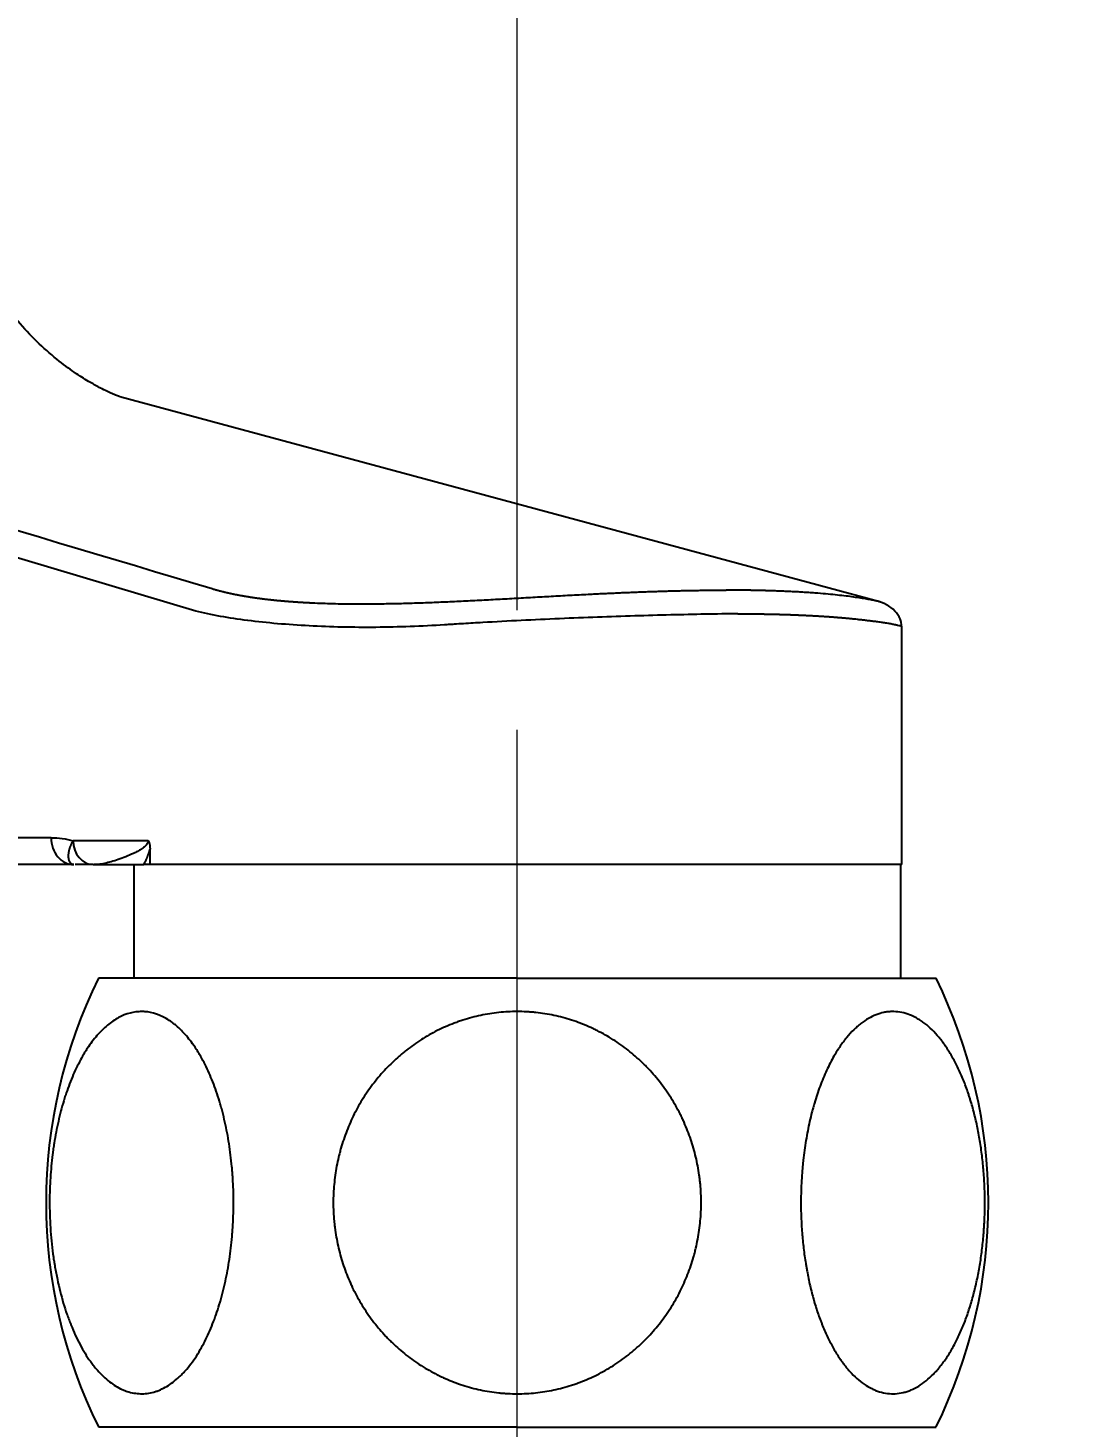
# Model space of a CAD drawing. Extents: x 900 to 2324, y -1513 to 827.
# Drawn here: x 1383.58 to 1418.28, y 670.98 to 717.75 of the extents above; entities that cross this region are included whole.
import ezdxf

# ---------------------------------------------------------------- set-up
doc = ezdxf.new("R2010")
doc.units = 0
doc.header["$LTSCALE"] = 4
doc.header["$MEASUREMENT"] = 0
doc.header["$PDMODE"] = 3
doc.header["$PDSIZE"] = -10
doc.linetypes.add('CENTER2', pattern=[28.575, 19.05, -3.175, 3.175, -3.175])
doc.layers.get('0').update_dxf_attribs({"linetype": 'CONTINUOUS'})
doc.layers.get('DEFPOINTS').update_dxf_attribs({"linetype": 'CONTINUOUS'})
doc.layers.add('1', color=7, linetype='CONTINUOUS')
doc.layers.add('Cneter', color=1, linetype='CENTER2', lineweight=13)
doc.styles.add('Daelim Dimension', font='')
doc.styles.get('Daelim Dimension').set_extended_font_data('나눔고딕')
doc.dimstyles.new('DEFAULT', dxfattribs={"dimscale": 2, "dimtxt": 2, "dimasz": 2, "dimexe": 0, "dimexo": 2, "dimgap": 1, "dimtad": 1, "dimdec": 1, "dimzin": 9, "dimdsep": 46, "dimtxsty": 'Daelim Dimension', "dimcen": 0.5, "dimclrd": 252, "dimclre": 252, "dimclrt": 3, "dimadec": 1, "dimazin": 0, "dimtfac": 1, "dimtdec": 1, "dimtix": 1, "dimtmove": 0, "dimatfit": 3, "dimfxl": 1, "dimtolj": 1, "dimtzin": 1, "dimlwd": 9, "dimlwe": 9, "dimarcsym": 0})

# ---------------------------------------------------------------- blocks, each defined once
blk = doc.blocks.new('*D3')
at = {"color": 5, "lineweight": 9, "ltscale": 0.5, "transparency": 16777216}
for p, q in [((1399.934, 698.289), (1399.934, 741.258)), ((1403.934, 741.258), (1505.934, 741.258)), ((1509.934, 698.289), (1509.934, 741.258))]:
    blk.add_line(p, q, dxfattribs=at)
at = {"color": 5, "ltscale": 0.5, "transparency": 16777216}
for points in [[(1403.934, 741.925), (1403.934, 740.592), (1399.934, 741.258)], [(1505.934, 741.925), (1505.934, 740.592), (1509.934, 741.258)]]:
    blk.add_solid(points, dxfattribs=at)
at = {"layer": 'DEFPOINTS', "color": 0, "ltscale": 0.5, "transparency": 16777216}
for p in [(1509.934, 741.258), (1399.934, 694.289), (1509.934, 694.289)]:
    blk.add_point(p, dxfattribs=at)
at = {"color": 7, "ltscale": 0.5, "transparency": 16777216, "insert": (1454.934, 748.666), "char_height": 10, "attachment_point": 5, "style": 'Daelim Dimension'}
blk.add_mtext('\\A1;110', dxfattribs=at)

msp = doc.modelspace()

# ---------------------------------------------------------------- linework, layer by layer
at = {"layer": '1', "color": 7, "linetype": 'Continuous', "lineweight": -3}
for p, q in [((1412.055, 698.569), (1386.655, 705.42)), ((1389.191, 698.256), (1368.649, 704.381)), ((1412.785, 689.785), (1412.785, 697.751)), ((1384.355, 690.685), (1360.316, 690.685)), ((1387.601, 690.585), (1385.091, 690.585)), ((1387.659, 689.785), (1387.659, 690.299)), ((1385.108, 689.785), (1364.274, 689.785)), ((1385.76, 689.785), (1385.79, 689.785)), ((1387.115, 689.785), (1387.115, 685.985)), ((1387.659, 689.785), (1387.447, 689.785)), ((1389.191, 689.785), (1387.659, 689.785)), ((1412.785, 689.785), (1389.191, 689.785)), ((1412.755, 685.985), (1412.755, 689.785)), ((1399.934, 685.985), (1385.934, 685.985)), ((1399.934, 685.985), (1413.934, 685.985)), ((1399.934, 670.985), (1385.934, 670.985)), ((1399.934, 670.985), (1413.934, 670.985))]:
    msp.add_line(p, q, dxfattribs=at)
for centre, start, end in [((1401.13, 678.485), 153.732, 206.268), ((1398.737, 678.485), 333.732, 26.268)]:
    msp.add_arc(centre, 16.946, start, end, dxfattribs=at)
for centre, major_axis, start_param, end_param in [((1385.108, 690.685), (0, 0.9), 1.570796, 3.141593), ((1385.76, 690.585), (0, -0.8), 4.712389, 6.283007)]:
    msp.add_ellipse(centre, major_axis=major_axis, ratio=0.836094, start_param=start_param, end_param=end_param, dxfattribs=at)
for points, knots in [([(1386.659, 705.418), (1386.663, 705.417), (1386.651, 705.423), (1386.561, 705.458), (1386.409, 705.522), (1386.244, 705.596), (1385.991, 705.721), (1385.642, 705.913), (1385.173, 706.205), (1384.592, 706.628), (1383.955, 707.181), (1383.345, 707.812), (1382.831, 708.444), (1382.464, 708.97), (1382.198, 709.395), (1381.962, 709.806), (1381.681, 710.353), (1381.354, 711.116), (1381.041, 712.062), (1380.89, 712.762), (1380.831, 713.128)], [0, 0, 0, 0, 0.058507, 0.136309, 0.195279, 0.235926, 0.270119, 0.313934, 0.367908, 0.432263, 0.507013, 0.581184, 0.643663, 0.69496, 0.723247, 0.751362, 0.793862, 0.851538, 0.923707, 1, 1, 1, 1]), ([(1389.734, 699.011), (1389.744, 699.008), (1389.764, 699.002), (1389.794, 698.993), (1389.825, 698.985), (1389.856, 698.976), (1389.886, 698.967), (1389.917, 698.959), (1389.949, 698.951), (1389.98, 698.942), (1390.012, 698.934), (1390.044, 698.926), (1390.076, 698.918), (1390.108, 698.91), (1390.14, 698.902), (1390.173, 698.894), (1390.206, 698.886), (1390.239, 698.879), (1390.272, 698.871), (1390.306, 698.864), (1390.339, 698.856), (1390.373, 698.849), (1390.407, 698.842), (1390.441, 698.834), (1390.476, 698.827), (1390.51, 698.82), (1390.545, 698.813), (1390.58, 698.807), (1390.615, 698.8), (1390.651, 698.793), (1390.686, 698.787), (1390.722, 698.78), (1390.758, 698.774), (1390.795, 698.767), (1390.831, 698.761), (1390.868, 698.755), (1390.904, 698.749), (1390.941, 698.743), (1390.979, 698.737), (1391.016, 698.731), (1391.054, 698.725), (1391.092, 698.719), (1391.13, 698.714), (1391.168, 698.708), (1391.206, 698.703), (1391.245, 698.697), (1391.284, 698.692), (1391.323, 698.687), (1391.362, 698.681), (1391.401, 698.676), (1391.441, 698.671), (1391.481, 698.666), (1391.521, 698.662), (1391.561, 698.657), (1391.601, 698.652), (1391.642, 698.647), (1391.683, 698.643), (1391.724, 698.638), (1391.765, 698.634), (1391.806, 698.63), (1391.848, 698.625), (1391.89, 698.621), (1391.932, 698.617), (1391.974, 698.613), (1392.016, 698.609), (1392.059, 698.605), (1392.102, 698.602), (1392.145, 698.598), (1392.188, 698.594), (1392.231, 698.591), (1392.275, 698.587), (1392.319, 698.584), (1392.363, 698.58), (1392.407, 698.577), (1392.451, 698.574), (1392.496, 698.571), (1392.541, 698.568), (1392.586, 698.565), (1392.631, 698.562), (1392.676, 698.559), (1392.722, 698.556), (1392.768, 698.553), (1392.814, 698.551), (1392.86, 698.548), (1392.906, 698.546), (1392.953, 698.543), (1393.096, 698.536), (1393.337, 698.525), (1393.682, 698.514), (1394.034, 698.506), (1394.393, 698.502), (1394.758, 698.501), (1395.192, 698.503), (1395.698, 698.51), (1396.278, 698.524), (1396.865, 698.543), (1397.46, 698.567), (1398.062, 698.594), (1398.672, 698.625), (1399.289, 698.658), (1399.909, 698.692), (1400.531, 698.727), (1401.152, 698.762), (1401.77, 698.796), (1402.216, 698.819), (1402.491, 698.832), (1402.597, 698.838), (1402.703, 698.843), (1402.809, 698.848), (1402.914, 698.853), (1403.019, 698.858), (1403.123, 698.862), (1403.227, 698.867), (1403.331, 698.872), (1403.434, 698.876), (1403.537, 698.881), (1403.64, 698.885), (1403.742, 698.889), (1403.844, 698.893), (1403.946, 698.897), (1404.047, 698.901), (1404.148, 698.905), (1404.249, 698.909), (1404.349, 698.912), (1404.449, 698.916), (1404.548, 698.919), (1404.647, 698.922), (1404.746, 698.925), (1404.845, 698.928), (1404.943, 698.931), (1405.04, 698.934), (1405.138, 698.936), (1405.235, 698.939), (1405.331, 698.941), (1405.427, 698.943), (1405.523, 698.946), (1405.619, 698.948), (1405.714, 698.949), (1405.809, 698.951), (1405.903, 698.953), (1405.997, 698.954), (1406.091, 698.955), (1406.184, 698.957), (1406.277, 698.958), (1406.369, 698.959), (1406.462, 698.959), (1406.553, 698.96), (1406.645, 698.96), (1406.736, 698.961), (1406.827, 698.961), (1406.887, 698.961), (1406.917, 698.961)], [0, 0, 0, 0, 0.002832, 0.005662, 0.00849, 0.011316, 0.014141, 0.016964, 0.019785, 0.022605, 0.025424, 0.028241, 0.031058, 0.033872, 0.036686, 0.039499, 0.042311, 0.045122, 0.047932, 0.050741, 0.053549, 0.056357, 0.059164, 0.061971, 0.064777, 0.067583, 0.070389, 0.073194, 0.075999, 0.078804, 0.081609, 0.084414, 0.087219, 0.090024, 0.09283, 0.095635, 0.098441, 0.101248, 0.104055, 0.106862, 0.10967, 0.112479, 0.115289, 0.118099, 0.12091, 0.123723, 0.126536, 0.12935, 0.132166, 0.134983, 0.137801, 0.14062, 0.143441, 0.146263, 0.149087, 0.151912, 0.154739, 0.157568, 0.160399, 0.163232, 0.166066, 0.168903, 0.171741, 0.174582, 0.177425, 0.18027, 0.183118, 0.185968, 0.18882, 0.191675, 0.194533, 0.197393, 0.200256, 0.203122, 0.20599, 0.208862, 0.211736, 0.214614, 0.217494, 0.220378, 0.223265, 0.226155, 0.229049, 0.231946, 0.234846, 0.23775, 0.240658, 0.261423, 0.28215, 0.302864, 0.323588, 0.344346, 0.365162, 0.396594, 0.427874, 0.459086, 0.490315, 0.52165, 0.553114, 0.584789, 0.616756, 0.648677, 0.680614, 0.712644, 0.744841, 0.75044, 0.756032, 0.761616, 0.767193, 0.772762, 0.778326, 0.783883, 0.789435, 0.794982, 0.800523, 0.80606, 0.811593, 0.817122, 0.822648, 0.828171, 0.833691, 0.839209, 0.844725, 0.85024, 0.855753, 0.861266, 0.866779, 0.872291, 0.877804, 0.883319, 0.888834, 0.894351, 0.89987, 0.905391, 0.910916, 0.916443, 0.921974, 0.927509, 0.933049, 0.938593, 0.944142, 0.949697, 0.955258, 0.960825, 0.966398, 0.971979, 0.977567, 0.983162, 0.988766, 0.994379, 1, 1, 1, 1]), ([(1412.06, 698.568), (1412.045, 698.572), (1411.996, 698.584), (1411.9, 698.606), (1411.754, 698.636), (1411.577, 698.668), (1411.366, 698.702), (1411.127, 698.737), (1410.86, 698.771), (1410.565, 698.803), (1410.244, 698.834), (1409.98, 698.856), (1409.79, 698.87), (1409.688, 698.877), (1409.585, 698.884), (1409.483, 698.89), (1409.382, 698.896), (1409.282, 698.902), (1409.182, 698.907), (1409.084, 698.912), (1408.987, 698.916), (1408.891, 698.92), (1408.797, 698.924), (1408.704, 698.928), (1408.613, 698.931), (1408.551, 698.933), (1408.516, 698.935), (1408.509, 698.935), (1408.5, 698.935), (1408.488, 698.935), (1408.475, 698.936), (1408.461, 698.936), (1408.444, 698.937), (1408.425, 698.937), (1408.405, 698.938), (1408.383, 698.939), (1408.358, 698.94), (1408.332, 698.94), (1408.304, 698.941), (1408.274, 698.942), (1408.242, 698.943), (1408.208, 698.944), (1408.172, 698.945), (1408.134, 698.946), (1408.094, 698.947), (1408.052, 698.948), (1408.008, 698.949), (1407.962, 698.95), (1407.913, 698.951), (1407.863, 698.952), (1407.81, 698.953), (1407.755, 698.954), (1407.698, 698.955), (1407.639, 698.956), (1407.577, 698.956), (1407.513, 698.957), (1407.447, 698.958), (1407.378, 698.959), (1407.307, 698.959), (1407.234, 698.96), (1407.158, 698.96), (1407.08, 698.961), (1406.999, 698.961), (1406.945, 698.961), (1406.917, 698.961)], [0, 0, 0, 0, 0.0294, 0.086182, 0.143034, 0.204747, 0.266562, 0.328468, 0.390387, 0.452256, 0.514145, 0.576134, 0.593702, 0.61091, 0.627757, 0.644242, 0.660363, 0.676121, 0.691514, 0.706542, 0.721205, 0.735501, 0.749431, 0.762993, 0.776188, 0.789015, 0.789818, 0.790878, 0.792196, 0.793771, 0.795604, 0.797694, 0.800042, 0.802648, 0.805511, 0.808631, 0.812009, 0.815645, 0.819537, 0.823687, 0.828095, 0.832759, 0.837681, 0.842859, 0.848294, 0.853986, 0.859934, 0.866139, 0.872599, 0.879316, 0.886288, 0.893515, 0.900997, 0.908734, 0.916725, 0.92497, 0.933468, 0.942219, 0.951222, 0.960477, 0.969983, 0.979739, 0.989745, 1, 1, 1, 1]), ([(1407.305, 698.17), (1406.954, 698.167), (1406.591, 698.161), (1405.842, 698.148), (1405.458, 698.14), (1404.671, 698.121), (1404.269, 698.11), (1403.453, 698.085), (1403.038, 698.071), (1402.199, 698.04), (1401.775, 698.023), (1400.923, 697.987), (1400.494, 697.967), (1399.636, 697.924), (1399.207, 697.901), (1398.566, 697.865), (1398.353, 697.853), (1398.035, 697.833), (1397.876, 697.823), (1397.691, 697.812), (1397.599, 697.806), (1397.553, 697.803), (1397.53, 697.801), (1397.518, 697.801), (1397.512, 697.8), (1397.509, 697.8), (1397.508, 697.8), (1397.507, 697.8), (1397.507, 697.8), (1397.124, 697.775), (1396.74, 697.756), (1395.973, 697.728), (1395.591, 697.72), (1394.83, 697.714), (1394.452, 697.717), (1393.707, 697.733), (1393.34, 697.747), (1392.619, 697.785), (1392.267, 697.809), (1391.582, 697.869), (1391.249, 697.904), (1390.61, 697.986), (1390.304, 698.032), (1389.723, 698.136), (1389.448, 698.193), (1389.191, 698.256)], [0, 0, 0, 0, 0.0625, 0.0625, 0.125, 0.125, 0.1875, 0.1875, 0.25, 0.25, 0.3125, 0.3125, 0.375, 0.375, 0.4375, 0.4375, 0.46875, 0.46875, 0.484375, 0.492188, 0.496094, 0.498047, 0.499023, 0.499512, 0.499756, 0.499878, 0.499939, 0.499939, 0.5, 0.5, 0.5625, 0.5625, 0.625, 0.625, 0.6875, 0.6875, 0.75, 0.75, 0.8125, 0.8125, 0.875, 0.875, 0.9375, 0.9375, 1, 1, 1, 1]), ([(1412.784, 697.753), (1412.783, 697.835), (1412.746, 698.005), (1412.578, 698.27), (1412.289, 698.486), (1412.055, 698.571), (1411.927, 698.6)], [0, 0, 0, 0, 0.233921, 0.493064, 0.749448, 1, 1, 1, 1]), ([(1407.305, 698.17), (1407.32, 698.17), (1407.349, 698.17), (1407.392, 698.17), (1407.436, 698.17), (1407.479, 698.17), (1407.523, 698.17), (1407.566, 698.17), (1407.61, 698.169), (1407.653, 698.169), (1407.696, 698.169), (1407.74, 698.168), (1407.783, 698.168), (1407.827, 698.168), (1407.87, 698.167), (1407.914, 698.167), (1407.957, 698.166), (1408.001, 698.166), (1408.044, 698.165), (1408.087, 698.165), (1408.131, 698.164), (1408.174, 698.163), (1408.218, 698.162), (1408.261, 698.162), (1408.304, 698.161), (1408.347, 698.16), (1408.391, 698.159), (1408.434, 698.158), (1408.477, 698.157), (1408.52, 698.156), (1408.563, 698.155), (1408.606, 698.154), (1408.649, 698.153), (1408.692, 698.152), (1408.735, 698.151), (1408.778, 698.15), (1408.82, 698.148), (1408.863, 698.147), (1408.906, 698.146), (1408.948, 698.144), (1408.991, 698.143), (1409.033, 698.142), (1409.075, 698.14), (1409.117, 698.139), (1409.16, 698.137), (1409.202, 698.135), (1409.244, 698.134), (1409.285, 698.132), (1409.327, 698.13), (1409.369, 698.129), (1409.411, 698.127), (1409.452, 698.125), (1409.493, 698.123), (1409.535, 698.121), (1409.576, 698.119), (1409.617, 698.117), (1409.658, 698.115), (1409.699, 698.113), (1409.739, 698.111), (1409.78, 698.109), (1409.82, 698.107), (1409.861, 698.105), (1409.901, 698.103), (1409.941, 698.1), (1409.981, 698.098), (1410.02, 698.096), (1410.06, 698.093), (1410.099, 698.091), (1410.138, 698.088), (1410.178, 698.086), (1410.217, 698.083), (1410.255, 698.081), (1410.294, 698.078), (1410.332, 698.076), (1410.371, 698.073), (1410.409, 698.07), (1410.447, 698.067), (1410.484, 698.065), (1410.522, 698.062), (1410.559, 698.059), (1410.596, 698.056), (1410.633, 698.053), (1410.67, 698.05), (1410.706, 698.047), (1410.743, 698.044), (1410.779, 698.041), (1410.814, 698.038), (1410.85, 698.035), (1410.885, 698.032), (1410.921, 698.028), (1410.956, 698.025), (1410.99, 698.022), (1411.025, 698.019), (1411.059, 698.015), (1411.093, 698.012), (1411.127, 698.008), (1411.16, 698.005), (1411.217, 697.999), (1411.302, 697.99), (1411.419, 697.978), (1411.549, 697.963), (1411.689, 697.946), (1411.837, 697.928), (1411.989, 697.908), (1412.14, 697.886), (1412.288, 697.863), (1412.427, 697.839), (1412.552, 697.816), (1412.656, 697.793), (1412.735, 697.773), (1412.767, 697.761), (1412.778, 697.756), (1412.78, 697.754), (1412.782, 697.752), (1412.783, 697.751), (1412.783, 697.75), (1412.783, 697.75)], [0, 0, 0, 0, 0.004315, 0.008645, 0.01299, 0.01735, 0.021724, 0.026113, 0.030517, 0.034936, 0.039369, 0.043817, 0.048279, 0.052756, 0.057248, 0.061755, 0.066275, 0.070811, 0.075361, 0.079925, 0.084504, 0.089097, 0.093705, 0.098327, 0.102964, 0.107614, 0.112279, 0.116958, 0.121652, 0.126359, 0.131081, 0.135817, 0.140567, 0.145331, 0.150108, 0.1549, 0.159706, 0.164525, 0.169359, 0.174206, 0.179067, 0.183941, 0.188829, 0.193731, 0.198646, 0.203575, 0.208517, 0.213472, 0.218441, 0.223424, 0.228419, 0.233428, 0.238451, 0.243486, 0.248535, 0.253598, 0.258673, 0.263762, 0.268863, 0.273978, 0.279106, 0.284248, 0.289402, 0.294569, 0.29975, 0.304943, 0.310149, 0.315369, 0.320601, 0.325846, 0.331104, 0.336375, 0.341659, 0.346956, 0.352265, 0.357587, 0.362922, 0.36827, 0.37363, 0.379003, 0.384389, 0.389787, 0.395198, 0.400621, 0.406057, 0.411506, 0.416967, 0.422441, 0.427927, 0.433426, 0.438938, 0.444464, 0.450002, 0.455554, 0.461118, 0.466697, 0.472289, 0.477894, 0.495399, 0.516206, 0.540325, 0.567757, 0.598495, 0.632525, 0.669831, 0.710407, 0.754253, 0.801373, 0.851776, 0.905477, 0.962487, 0.970951, 0.979413, 0.987875, 0.996335, 1, 1, 1, 1]), ([(1385.108, 689.785), (1385.106, 689.785), (1385.102, 689.785), (1385.097, 689.785), (1385.092, 689.786), (1385.087, 689.786), (1385.082, 689.788), (1385.077, 689.789), (1385.072, 689.79), (1385.067, 689.792), (1385.063, 689.794), (1385.058, 689.796), (1385.053, 689.799), (1385.049, 689.801), (1385.044, 689.804), (1385.04, 689.807), (1385.035, 689.81), (1385.031, 689.813), (1385.027, 689.816), (1385.023, 689.82), (1385.019, 689.824), (1385.015, 689.827), (1385.011, 689.831), (1385.008, 689.835), (1385.004, 689.84), (1385.001, 689.844), (1384.997, 689.848), (1384.994, 689.852), (1384.991, 689.857), (1384.988, 689.862), (1384.985, 689.866), (1384.982, 689.871), (1384.98, 689.876), (1384.977, 689.88), (1384.975, 689.885), (1384.972, 689.89), (1384.97, 689.895), (1384.968, 689.9), (1384.966, 689.905), (1384.964, 689.91), (1384.962, 689.915), (1384.96, 689.92), (1384.958, 689.925), (1384.957, 689.93), (1384.955, 689.935), (1384.954, 689.94), (1384.952, 689.945), (1384.951, 689.95), (1384.95, 689.955), (1384.949, 689.96), (1384.948, 689.964), (1384.947, 689.969), (1384.946, 689.974), (1384.945, 689.979), (1384.944, 689.983), (1384.943, 689.988), (1384.943, 689.992), (1384.942, 689.997), (1384.941, 690.001), (1384.941, 690.006), (1384.94, 690.01), (1384.94, 690.014), (1384.939, 690.018), (1384.939, 690.023), (1384.939, 690.027), (1384.938, 690.031), (1384.938, 690.034), (1384.938, 690.045), (1384.937, 690.061), (1384.937, 690.085), (1384.938, 690.109), (1384.939, 690.134), (1384.941, 690.16), (1384.945, 690.185), (1384.949, 690.211), (1384.954, 690.238), (1384.96, 690.265), (1384.966, 690.291), (1384.974, 690.318), (1384.982, 690.346), (1384.992, 690.373), (1385.002, 690.4), (1385.012, 690.427), (1385.024, 690.454), (1385.036, 690.48), (1385.049, 690.507), (1385.062, 690.533), (1385.076, 690.559), (1385.086, 690.576), (1385.091, 690.585)], [0, 0, 0, 0, 0.011553, 0.023009, 0.034368, 0.045629, 0.05679, 0.067851, 0.078811, 0.089668, 0.100423, 0.111074, 0.12162, 0.13206, 0.142394, 0.152621, 0.16274, 0.172751, 0.182653, 0.192444, 0.202126, 0.211696, 0.221155, 0.230502, 0.239736, 0.248857, 0.257864, 0.266758, 0.275537, 0.284201, 0.292751, 0.301185, 0.309503, 0.317705, 0.325792, 0.333761, 0.341614, 0.34935, 0.356969, 0.364471, 0.371856, 0.379123, 0.386273, 0.393305, 0.400219, 0.407016, 0.413695, 0.420256, 0.426699, 0.433025, 0.439232, 0.445322, 0.451294, 0.457149, 0.462885, 0.468504, 0.474006, 0.47939, 0.484656, 0.489805, 0.494837, 0.499752, 0.50455, 0.509231, 0.513795, 0.518242, 0.522573, 0.526787, 0.551758, 0.57652, 0.601067, 0.625394, 0.649494, 0.673361, 0.69699, 0.720374, 0.743508, 0.766387, 0.789007, 0.811361, 0.833447, 0.855259, 0.876794, 0.898048, 0.919018, 0.939701, 0.960094, 0.980194, 1, 1, 1, 1]), ([(1387.601, 690.585), (1387.602, 690.533), (1387.579, 690.488), (1387.529, 690.429), (1387.51, 690.411), (1387.48, 690.385), (1387.47, 690.377), (1387.45, 690.361), (1387.44, 690.353), (1387.409, 690.331), (1387.388, 690.316), (1387.346, 690.289), (1387.325, 690.276), (1387.26, 690.239), (1387.216, 690.216), (1387.085, 690.15), (1386.999, 690.111), (1386.827, 690.039), (1386.743, 690.007), (1386.496, 689.919), (1386.34, 689.871), (1386.049, 689.803), (1385.913, 689.785), (1385.79, 689.785)], [0, 0, 0, 0, 0.0625, 0.0625, 0.09375, 0.09375, 0.109375, 0.109375, 0.125, 0.125, 0.15625, 0.15625, 0.1875, 0.1875, 0.25, 0.25, 0.375, 0.375, 0.5, 0.5, 0.75, 0.75, 1, 1, 1, 1]), ([(1387.447, 689.785), (1387.449, 689.788), (1387.453, 689.795), (1387.46, 689.807), (1387.467, 689.819), (1387.474, 689.833), (1387.482, 689.847), (1387.49, 689.863), (1387.499, 689.88), (1387.511, 689.904), (1387.526, 689.933), (1387.541, 689.966), (1387.554, 689.994), (1387.563, 690.015), (1387.57, 690.032), (1387.577, 690.048), (1387.584, 690.067), (1387.592, 690.09), (1387.601, 690.115), (1387.61, 690.143), (1387.619, 690.167), (1387.626, 690.189), (1387.632, 690.208), (1387.638, 690.227), (1387.643, 690.245), (1387.649, 690.262), (1387.653, 690.277), (1387.657, 690.289), (1387.659, 690.297), (1387.659, 690.299)], [0, 0, 0, 0, 0.027053, 0.056022, 0.08691, 0.119721, 0.15446, 0.191131, 0.22974, 0.270281, 0.354063, 0.423975, 0.480124, 0.522637, 0.549053, 0.579381, 0.613695, 0.652053, 0.698965, 0.746004, 0.793103, 0.823837, 0.854969, 0.886474, 0.918328, 0.941459, 0.966341, 0.989821, 1, 1, 1, 1]), ([(1385.76, 689.785), (1385.683, 689.785), (1385.532, 689.785), (1385.336, 689.785), (1385.21, 689.785), (1385.156, 689.785)], [0, 0, 0, 0, 0.36086, 0.72172, 1, 1, 1, 1]), ([(1385.79, 689.785), (1385.801, 689.785), (1385.821, 689.785), (1385.852, 689.785), (1385.883, 689.785), (1385.913, 689.785), (1385.943, 689.785), (1385.973, 689.785), (1386.002, 689.785), (1386.031, 689.785), (1386.06, 689.785), (1386.088, 689.785), (1386.115, 689.785), (1386.143, 689.785), (1386.17, 689.785), (1386.196, 689.785), (1386.222, 689.785), (1386.248, 689.785), (1386.273, 689.785), (1386.297, 689.785), (1386.357, 689.785), (1386.45, 689.785), (1386.571, 689.784), (1386.682, 689.784), (1386.79, 689.785), (1386.895, 689.784), (1386.996, 689.784), (1387.085, 689.784), (1387.154, 689.785), (1387.206, 689.784), (1387.243, 689.784), (1387.279, 689.784), (1387.312, 689.784), (1387.343, 689.784), (1387.372, 689.784), (1387.399, 689.784), (1387.424, 689.785), (1387.439, 689.785), (1387.447, 689.785)], [0, 0, 0, 0, 0.018677, 0.037081, 0.055211, 0.073069, 0.090653, 0.107964, 0.125001, 0.141765, 0.158253, 0.174468, 0.190408, 0.206072, 0.221462, 0.236577, 0.251416, 0.265979, 0.280266, 0.294277, 0.308012, 0.38265, 0.45211, 0.51634, 0.575301, 0.641426, 0.701942, 0.756739, 0.805785, 0.831322, 0.855861, 0.879405, 0.901957, 0.92352, 0.944102, 0.963709, 0.982344, 1, 1, 1, 1]), ([(1389.382, 673.646), (1389.48, 673.822), (1389.572, 674.008), (1389.743, 674.401), (1389.822, 674.607), (1389.931, 674.931), (1389.966, 675.041), (1390.016, 675.211), (1390.032, 675.268), (1390.056, 675.355), (1390.064, 675.384), (1390.079, 675.442), (1390.147, 675.704), (1390.206, 675.974), (1390.295, 676.462), (1390.333, 676.711), (1390.378, 677.093), (1390.391, 677.221), (1390.408, 677.415), (1390.413, 677.481), (1390.422, 677.611), (1390.426, 677.676), (1390.445, 678.001), (1390.459, 678.521), (1390.442, 679.041), (1390.422, 679.366), (1390.417, 679.431), (1390.407, 679.561), (1390.402, 679.626), (1390.384, 679.82), (1390.37, 679.948), (1390.323, 680.328), (1390.284, 680.577), (1390.192, 681.063), (1390.138, 681.301), (1390.062, 681.591), (1390.047, 681.649), (1390.014, 681.764), (1389.998, 681.821), (1389.947, 681.989), (1389.911, 682.099), (1389.8, 682.421), (1389.72, 682.625), (1389.547, 683.013), (1389.454, 683.198), (1389.343, 683.393), (1389.33, 683.414), (1389.305, 683.457), (1389.267, 683.52), (1389.177, 683.662), (1389.098, 683.777), (1388.936, 683.994), (1388.823, 684.125), (1388.649, 684.3), (1388.589, 684.354), (1388.499, 684.431), (1388.468, 684.455), (1388.422, 684.491), (1388.407, 684.502), (1388.376, 684.525), (1388.36, 684.536), (1388.22, 684.632), (1387.969, 684.77), (1387.711, 684.84), (1387.548, 684.863), (1387.498, 684.868), (1387.449, 684.871), (1387.416, 684.872), (1387.4, 684.872), (1387.317, 684.873), (1387.252, 684.868), (1387.056, 684.843), (1386.927, 684.809), (1386.736, 684.733), (1386.672, 684.703), (1386.546, 684.635), (1386.483, 684.597), (1386.295, 684.47), (1386.175, 684.369), (1385.941, 684.138), (1385.828, 684.008), (1385.665, 683.79), (1385.612, 683.714), (1385.546, 683.614), (1385.533, 683.594), (1385.507, 683.553), (1385.469, 683.492), (1385.431, 683.428), (1385.308, 683.214), (1385.215, 683.031), (1385.041, 682.643), (1384.96, 682.439), (1384.866, 682.169), (1384.847, 682.114), (1384.812, 682.004), (1384.759, 681.837), (1384.711, 681.666), (1384.619, 681.32), (1384.566, 681.083), (1384.496, 680.718), (1384.474, 680.595), (1384.445, 680.407), (1384.435, 680.344), (1384.417, 680.218), (1384.409, 680.154), (1384.369, 679.835), (1384.321, 679.32), (1384.303, 678.797), (1384.302, 678.533)], [0, 0, 0, 0, 0.03125, 0.03125, 0.0625, 0.0625, 0.078125, 0.078125, 0.085937, 0.085937, 0.089844, 0.089844, 0.09375, 0.125, 0.125, 0.15625, 0.15625, 0.171875, 0.171875, 0.179687, 0.179687, 0.1875, 0.1875, 0.21875, 0.25, 0.25, 0.257812, 0.257812, 0.265625, 0.265625, 0.28125, 0.28125, 0.3125, 0.3125, 0.34375, 0.34375, 0.351562, 0.351562, 0.359375, 0.359375, 0.375, 0.375, 0.40625, 0.40625, 0.4375, 0.4375, 0.441406, 0.441406, 0.445312, 0.453125, 0.46875, 0.46875, 0.5, 0.5, 0.515625, 0.515625, 0.523437, 0.523437, 0.527344, 0.527344, 0.53125, 0.53125, 0.5625, 0.59375, 0.59375, 0.601562, 0.605469, 0.605469, 0.609375, 0.609375, 0.625, 0.625, 0.65625, 0.65625, 0.671875, 0.671875, 0.6875, 0.6875, 0.71875, 0.71875, 0.75, 0.75, 0.765625, 0.765625, 0.769531, 0.769531, 0.773437, 0.78125, 0.78125, 0.8125, 0.8125, 0.84375, 0.84375, 0.851562, 0.851562, 0.859375, 0.875, 0.875, 0.90625, 0.90625, 0.921875, 0.921875, 0.929688, 0.929688, 0.9375, 0.9375, 0.96875, 1, 1, 1, 1]), ([(1399.934, 684.872), (1399.727, 684.872), (1399.521, 684.861), (1399.115, 684.819), (1398.711, 684.755), (1398.316, 684.65), (1398.07, 684.571), (1398.021, 684.555), (1397.924, 684.521), (1397.875, 684.503), (1397.73, 684.448), (1397.635, 684.409), (1397.353, 684.285), (1397.171, 684.193), (1396.815, 683.992), (1396.643, 683.882), (1396.392, 683.704), (1396.309, 683.643), (1396.187, 683.547), (1396.147, 683.515), (1396.067, 683.449), (1396.028, 683.415), (1395.834, 683.246), (1395.686, 683.104), (1395.405, 682.807), (1395.139, 682.497), (1394.903, 682.16), (1394.737, 681.898), (1394.684, 681.809), (1394.583, 681.63), (1394.535, 681.54), (1394.396, 681.266), (1394.229, 680.893), (1394.098, 680.505), (1394.027, 680.258), (1394.013, 680.208), (1393.987, 680.108), (1393.975, 680.058), (1393.939, 679.907), (1393.917, 679.806), (1393.86, 679.503), (1393.804, 679.098), (1393.785, 678.69), (1393.785, 678.281), (1393.794, 678.076), (1393.818, 677.818), (1393.824, 677.767), (1393.836, 677.664), (1393.855, 677.511), (1393.88, 677.36), (1393.937, 677.058), (1394.032, 676.661), (1394.162, 676.273), (1394.275, 675.987), (1394.314, 675.892), (1394.378, 675.751), (1394.399, 675.704), (1394.444, 675.61), (1394.466, 675.564), (1394.583, 675.334), (1394.785, 674.978), (1395.019, 674.644), (1395.269, 674.321), (1395.402, 674.165), (1395.579, 673.978), (1395.615, 673.941), (1395.688, 673.867), (1395.724, 673.831), (1395.836, 673.724), (1395.912, 673.655), (1396.144, 673.453), (1396.465, 673.2), (1396.809, 672.981), (1397.077, 672.829), (1397.167, 672.781), (1397.305, 672.711), (1397.352, 672.689), (1397.445, 672.645), (1397.492, 672.623), (1397.729, 672.519), (1397.92, 672.446), (1398.309, 672.321), (1398.506, 672.268), (1398.906, 672.183), (1399.109, 672.151), (1399.365, 672.124), (1399.417, 672.119), (1399.52, 672.111), (1399.675, 672.101), (1399.83, 672.097), (1399.934, 672.097)], [0, 0, 0, 0, 0.03125, 0.03125, 0.0625, 0.09375, 0.09375, 0.101562, 0.101562, 0.109375, 0.109375, 0.125, 0.125, 0.15625, 0.15625, 0.1875, 0.1875, 0.203125, 0.203125, 0.210937, 0.210937, 0.21875, 0.21875, 0.25, 0.25, 0.28125, 0.3125, 0.3125, 0.328125, 0.328125, 0.34375, 0.34375, 0.375, 0.40625, 0.40625, 0.414062, 0.414062, 0.421875, 0.421875, 0.4375, 0.4375, 0.46875, 0.5, 0.5, 0.53125, 0.53125, 0.539062, 0.539062, 0.546875, 0.5625, 0.5625, 0.59375, 0.625, 0.625, 0.640625, 0.640625, 0.648437, 0.648437, 0.65625, 0.65625, 0.6875, 0.71875, 0.71875, 0.75, 0.75, 0.757812, 0.757812, 0.765625, 0.765625, 0.78125, 0.78125, 0.8125, 0.84375, 0.84375, 0.859375, 0.859375, 0.867187, 0.867187, 0.875, 0.875, 0.90625, 0.90625, 0.9375, 0.9375, 0.96875, 0.96875, 0.976562, 0.976562, 0.984375, 1, 1, 1, 1]), ([(1399.934, 672.097), (1400.141, 672.097), (1400.346, 672.108), (1400.753, 672.15), (1401.156, 672.214), (1401.552, 672.319), (1401.797, 672.398), (1401.846, 672.414), (1401.944, 672.448), (1401.993, 672.466), (1402.137, 672.521), (1402.233, 672.56), (1402.514, 672.684), (1402.697, 672.776), (1403.052, 672.977), (1403.225, 673.087), (1403.476, 673.265), (1403.559, 673.326), (1403.68, 673.422), (1403.721, 673.454), (1403.8, 673.52), (1403.84, 673.554), (1404.034, 673.723), (1404.182, 673.865), (1404.463, 674.162), (1404.729, 674.473), (1404.965, 674.809), (1405.131, 675.072), (1405.183, 675.16), (1405.285, 675.339), (1405.333, 675.429), (1405.472, 675.704), (1405.638, 676.077), (1405.77, 676.464), (1405.841, 676.711), (1405.855, 676.761), (1405.881, 676.861), (1405.893, 676.911), (1405.929, 677.062), (1405.95, 677.163), (1406.007, 677.466), (1406.064, 677.871), (1406.083, 678.279), (1406.083, 678.688), (1406.074, 678.893), (1406.05, 679.151), (1406.044, 679.202), (1406.032, 679.305), (1406.012, 679.458), (1405.987, 679.61), (1405.931, 679.911), (1405.836, 680.308), (1405.705, 680.696), (1405.593, 680.982), (1405.553, 681.077), (1405.49, 681.218), (1405.468, 681.265), (1405.424, 681.359), (1405.401, 681.405), (1405.285, 681.635), (1405.083, 681.991), (1404.849, 682.325), (1404.599, 682.648), (1404.466, 682.804), (1404.289, 682.991), (1404.253, 683.028), (1404.18, 683.102), (1404.143, 683.138), (1404.032, 683.245), (1403.956, 683.314), (1403.724, 683.516), (1403.403, 683.769), (1403.058, 683.988), (1402.791, 684.14), (1402.701, 684.188), (1402.563, 684.258), (1402.516, 684.28), (1402.422, 684.325), (1402.375, 684.346), (1402.139, 684.45), (1401.948, 684.523), (1401.559, 684.648), (1401.362, 684.701), (1400.962, 684.786), (1400.759, 684.818), (1400.502, 684.845), (1400.451, 684.85), (1400.348, 684.858), (1400.193, 684.868), (1400.037, 684.872), (1399.934, 684.872)], [0, 0, 0, 0, 0.03125, 0.03125, 0.0625, 0.09375, 0.09375, 0.101563, 0.101563, 0.109375, 0.109375, 0.125, 0.125, 0.15625, 0.15625, 0.1875, 0.1875, 0.203125, 0.203125, 0.210938, 0.210938, 0.21875, 0.21875, 0.25, 0.25, 0.28125, 0.3125, 0.3125, 0.328125, 0.328125, 0.34375, 0.34375, 0.375, 0.40625, 0.40625, 0.414063, 0.414063, 0.421875, 0.421875, 0.4375, 0.4375, 0.46875, 0.5, 0.5, 0.53125, 0.53125, 0.539063, 0.539063, 0.546875, 0.5625, 0.5625, 0.59375, 0.625, 0.625, 0.640625, 0.640625, 0.648438, 0.648438, 0.65625, 0.65625, 0.6875, 0.71875, 0.71875, 0.75, 0.75, 0.757813, 0.757813, 0.765625, 0.765625, 0.78125, 0.78125, 0.8125, 0.84375, 0.84375, 0.859375, 0.859375, 0.867188, 0.867188, 0.875, 0.875, 0.90625, 0.90625, 0.9375, 0.9375, 0.96875, 0.96875, 0.976563, 0.976563, 0.984375, 1, 1, 1, 1]), ([(1409.417, 678.533), (1409.416, 678.355), (1409.422, 678.001), (1409.452, 677.477), (1409.485, 677.132), (1409.526, 676.789), (1409.55, 676.619), (1409.584, 676.408), (1409.591, 676.366), (1409.606, 676.282), (1409.628, 676.156), (1409.652, 676.033), (1409.703, 675.788), (1409.778, 675.469), (1409.864, 675.164), (1409.957, 674.866), (1410.007, 674.72), (1410.073, 674.542), (1410.087, 674.507), (1410.114, 674.437), (1410.128, 674.402), (1410.17, 674.298), (1410.199, 674.231), (1410.287, 674.032), (1410.409, 673.778), (1410.541, 673.547), (1410.677, 673.326), (1410.748, 673.222), (1410.84, 673.098), (1410.859, 673.074), (1410.896, 673.026), (1410.915, 673.002), (1410.972, 672.933), (1411.01, 672.888), (1411.126, 672.759), (1411.284, 672.603), (1411.448, 672.474), (1411.614, 672.36), (1411.698, 672.311), (1411.806, 672.258), (1411.828, 672.248), (1411.871, 672.228), (1411.893, 672.219), (1411.958, 672.193), (1412.002, 672.178), (1412.133, 672.138), (1412.308, 672.1), (1412.484, 672.094), (1412.66, 672.104), (1412.748, 672.116), (1412.858, 672.142), (1412.88, 672.148), (1412.924, 672.161), (1412.946, 672.167), (1413.012, 672.189), (1413.056, 672.205), (1413.185, 672.26), (1413.356, 672.347), (1413.605, 672.523), (1413.766, 672.67), (1413.865, 672.771), (1413.885, 672.792), (1413.924, 672.834), (1413.982, 672.899), (1414.039, 672.967), (1414.151, 673.107), (1414.296, 673.307), (1414.432, 673.53), (1414.531, 673.707), (1414.579, 673.798), (1414.627, 673.892), (1414.658, 673.955), (1414.673, 673.987), (1414.749, 674.149), (1414.807, 674.283), (1414.917, 674.559), (1415.02, 674.843), (1415.112, 675.144), (1415.177, 675.376), (1415.197, 675.454), (1415.237, 675.613), (1415.256, 675.693), (1415.311, 675.936), (1415.344, 676.1), (1415.404, 676.431), (1415.456, 676.767), (1415.495, 677.11), (1415.519, 677.371), (1415.53, 677.502), (1415.538, 677.634), (1415.544, 677.722), (1415.546, 677.766), (1415.558, 677.987), (1415.569, 678.34), (1415.564, 678.867), (1415.547, 679.217), (1415.522, 679.567), (1415.507, 679.741), (1415.478, 680.002), (1415.467, 680.088), (1415.445, 680.259), (1415.433, 680.344), (1415.394, 680.597), (1415.335, 680.928), (1415.264, 681.249), (1415.185, 681.564), (1415.143, 681.719), (1415.086, 681.909), (1415.074, 681.947), (1415.05, 682.022), (1415.014, 682.134), (1414.976, 682.244), (1414.899, 682.458), (1414.79, 682.735), (1414.67, 682.992), (1414.545, 683.238), (1414.48, 683.357), (1414.394, 683.499), (1414.377, 683.527), (1414.342, 683.582), (1414.325, 683.609), (1414.272, 683.69), (1414.236, 683.743), (1414.127, 683.894), (1413.978, 684.082), (1413.822, 684.244), (1413.663, 684.392), (1413.581, 684.459), (1413.477, 684.534), (1413.456, 684.549), (1413.414, 684.577), (1413.393, 684.591), (1413.329, 684.631), (1413.286, 684.655), (1413.158, 684.723), (1412.986, 684.797), (1412.812, 684.84), (1412.636, 684.868), (1412.548, 684.874), (1412.437, 684.871), (1412.415, 684.87), (1412.37, 684.868), (1412.348, 684.866), (1412.281, 684.858), (1412.237, 684.851), (1412.105, 684.824), (1411.931, 684.773), (1411.674, 684.65), (1411.507, 684.538), (1411.403, 684.458), (1411.382, 684.441), (1411.341, 684.407), (1411.28, 684.355), (1411.22, 684.299), (1411.101, 684.183), (1410.946, 684.014), (1410.727, 683.722), (1410.588, 683.502), (1410.521, 683.385)], [0, 0, 0, 0, 0.015625, 0.03125, 0.046875, 0.046875, 0.0625, 0.0625, 0.066406, 0.066406, 0.070313, 0.078125, 0.078125, 0.09375, 0.109375, 0.109375, 0.125, 0.125, 0.128906, 0.128906, 0.132813, 0.132813, 0.140625, 0.140625, 0.15625, 0.171875, 0.171875, 0.1875, 0.1875, 0.191406, 0.191406, 0.195313, 0.195313, 0.203125, 0.203125, 0.21875, 0.234375, 0.234375, 0.25, 0.25, 0.253906, 0.253906, 0.257813, 0.257813, 0.265625, 0.265625, 0.28125, 0.296875, 0.296875, 0.3125, 0.3125, 0.316406, 0.316406, 0.320313, 0.320313, 0.328125, 0.328125, 0.34375, 0.359375, 0.375, 0.375, 0.378906, 0.378906, 0.382813, 0.390625, 0.390625, 0.40625, 0.421875, 0.421875, 0.429688, 0.433594, 0.433594, 0.4375, 0.4375, 0.453125, 0.453125, 0.46875, 0.484375, 0.484375, 0.492188, 0.492188, 0.5, 0.5, 0.515625, 0.515625, 0.53125, 0.546875, 0.546875, 0.554688, 0.558594, 0.558594, 0.5625, 0.5625, 0.578125, 0.59375, 0.609375, 0.609375, 0.625, 0.625, 0.632813, 0.632813, 0.640625, 0.640625, 0.65625, 0.671875, 0.671875, 0.6875, 0.6875, 0.691406, 0.691406, 0.695313, 0.703125, 0.703125, 0.71875, 0.734375, 0.734375, 0.75, 0.75, 0.753906, 0.753906, 0.757813, 0.757813, 0.765625, 0.765625, 0.78125, 0.796875, 0.796875, 0.8125, 0.8125, 0.816406, 0.816406, 0.820313, 0.820313, 0.828125, 0.828125, 0.84375, 0.859375, 0.859375, 0.875, 0.875, 0.878906, 0.878906, 0.882813, 0.882813, 0.890625, 0.890625, 0.90625, 0.921875, 0.9375, 0.9375, 0.941406, 0.941406, 0.945313, 0.953125, 0.953125, 0.96875, 0.984375, 1, 1, 1, 1]), ([(1410.521, 683.385), (1410.434, 683.234), (1410.352, 683.074), (1410.197, 682.739), (1410.052, 682.389), (1409.926, 682.008), (1409.853, 681.76), (1409.838, 681.71), (1409.81, 681.609), (1409.77, 681.457), (1409.732, 681.303), (1409.662, 680.991), (1409.579, 680.567), (1409.518, 680.127), (1409.487, 679.847), (1409.482, 679.791), (1409.471, 679.677), (1409.466, 679.621), (1409.452, 679.45), (1409.444, 679.336), (1409.424, 678.993), (1409.418, 678.764), (1409.417, 678.533)], [0, 0, 0, 0, 0.125, 0.125, 0.25, 0.375, 0.375, 0.40625, 0.40625, 0.4375, 0.5, 0.5, 0.625, 0.75, 0.75, 0.78125, 0.78125, 0.8125, 0.8125, 0.875, 0.875, 1, 1, 1, 1]), ([(1384.302, 678.533), (1384.301, 678.233), (1384.31, 677.936), (1384.348, 677.348), (1384.376, 677.057), (1384.425, 676.698), (1384.44, 676.59), (1384.457, 676.483), (1384.469, 676.412), (1384.475, 676.376), (1384.505, 676.199), (1384.532, 676.06), (1384.619, 675.649), (1384.685, 675.384), (1384.799, 675.002), (1384.839, 674.878), (1384.903, 674.694), (1384.935, 674.603), (1384.969, 674.514), (1384.992, 674.455), (1385.004, 674.425), (1385.11, 674.162), (1385.211, 673.944), (1385.427, 673.539), (1385.542, 673.352), (1385.695, 673.139), (1385.726, 673.098), (1385.788, 673.017), (1385.82, 672.977), (1385.917, 672.862), (1385.983, 672.791), (1386.182, 672.592), (1386.319, 672.48), (1386.53, 672.342), (1386.602, 672.301), (1386.711, 672.248), (1386.747, 672.232), (1386.821, 672.202), (1386.858, 672.188), (1387.042, 672.127), (1387.19, 672.101), (1387.486, 672.093), (1387.635, 672.112), (1387.802, 672.158), (1387.821, 672.164), (1387.858, 672.176), (1387.913, 672.194), (1387.968, 672.216), (1388.077, 672.263), (1388.149, 672.3), (1388.362, 672.427), (1388.501, 672.533), (1388.67, 672.691), (1388.704, 672.724), (1388.771, 672.792), (1388.804, 672.828), (1388.902, 672.938), (1388.965, 673.016), (1389.152, 673.263), (1389.27, 673.445), (1389.382, 673.646)], [0, 0, 0, 0, 0.0625, 0.0625, 0.125, 0.125, 0.140625, 0.148437, 0.148437, 0.15625, 0.15625, 0.1875, 0.1875, 0.25, 0.25, 0.28125, 0.28125, 0.296875, 0.304687, 0.304687, 0.3125, 0.3125, 0.375, 0.375, 0.4375, 0.4375, 0.453125, 0.453125, 0.46875, 0.46875, 0.5, 0.5, 0.5625, 0.5625, 0.59375, 0.59375, 0.609375, 0.609375, 0.625, 0.625, 0.6875, 0.6875, 0.75, 0.75, 0.757812, 0.757812, 0.765625, 0.78125, 0.78125, 0.8125, 0.8125, 0.875, 0.875, 0.890625, 0.890625, 0.90625, 0.90625, 0.9375, 0.9375, 1, 1, 1, 1])]:
    msp.add_open_spline(points, degree=3, knots=knots, dxfattribs=at)
for points, degree in [([(1369.211, 705.143), (1376.051, 703.104), (1382.892, 701.06), (1389.734, 699.011)], 3), ([(1384.355, 690.685), (1384.604, 690.685), (1384.849, 690.648), (1385.091, 690.585)], 3), ([(1387.601, 690.585), (1387.658, 690.489), (1387.659, 690.299)], 2)]:
    msp.add_open_spline(points, degree=degree, dxfattribs=at)
at = {"layer": 'Cneter', "lineweight": 5, "ltscale": 0.5}
msp.add_line((1399.934, 661.117), (1399.934, 694.289), dxfattribs=at)

# ---------------------------------------------------------------- dimensions: what is measured, and where the dimension line sits
at = {"color": 5, "ltscale": 0.5}
dim = msp.add_linear_dim(base=(1509.934, 741.258), p1=(1399.934, 694.289), p2=(1509.934, 694.289), dimstyle='DEFAULT', override={"dimtxt": 5, "dimclrd": 5, "dimclre": 5, "dimclrt": 7}, dxfattribs=at)
dim.commit()
dim.dimension.update_dxf_attribs({"geometry": '*D3', "text_midpoint": (1454.934, 748.666)})

doc.saveas('drawing.dxf')
